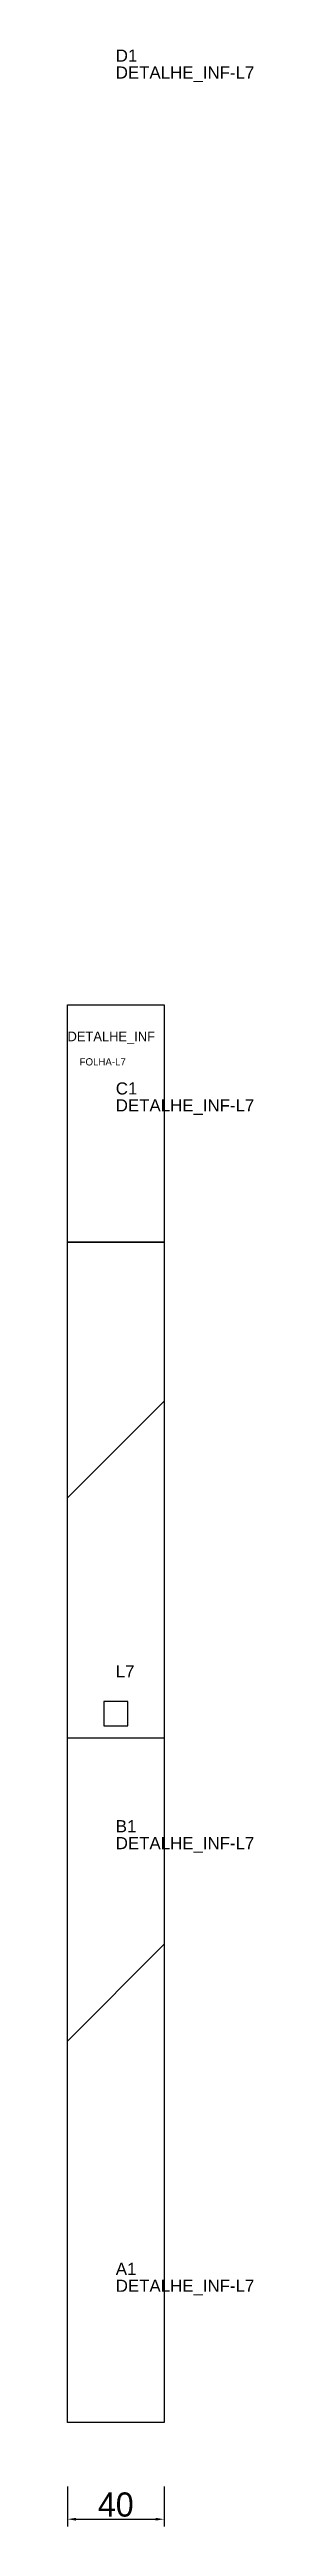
# Model space of a CAD drawing. Header units: metres. Extents: x 222 to 299, y -428 to 596.
import ezdxf

# ---------------------------------------------------------------- set-up
doc = ezdxf.new("R2010")
doc.units = ezdxf.units.M
for name, color, linetype in [('3', 3, 'CONTINUOUS'), ('AUX00', 7, 'CONTINUOUS'), ('COTA', 241, 'CONTINUOUS'), ('FOLHA', 255, 'CONTINUOUS'), ('Hachura', 251, 'CONTINUOUS'), ('NOMENCLATURA', 7, 'CONTINUOUS'), ('Nível', 160, 'CONTINUOUS'), ('Painéis', 200, 'CONTINUOUS'), ('Pilares', 5, 'CONTINUOUS'), ('SARR_2.2x7', 40, 'CONTINUOUS')]:
    doc.layers.add(name, color=color, linetype=linetype)
doc.styles.add('ARIAL', font='Arial.ttf')
doc.styles.add('STR_STANDARD', font='arial.ttf')
doc.dimstyles.new('EZ DXF', dxfattribs={"dimtxt": 10, "dimasz": 3.5, "dimexe": 3, "dimexo": 1.5, "dimgap": 1, "dimtad": 1, "dimdec": 1, "dimdsep": 46, "dimcen": 2.5, "dimazin": 3, "dimtfac": 1, "dimtmove": 0, "dimatfit": 3})

msp = doc.modelspace()

# ---------------------------------------------------------------- hatches: boundary and pattern name
at = {"layer": 'Hachura'}
h = msp.add_hatch(dxfattribs=at)
h.set_pattern_fill('ANSI31', scale=50)
h.paths.add_polyline_path([(222.2, 201.5), (262.2, 201.5), (262.2, -384.5), (222.2, -384.5)])
h = msp.add_hatch(dxfattribs=at)
h.set_pattern_fill('ANSI31', scale=50)
h.paths.add_polyline_path([(222.2, 201.5), (262.2, 201.5), (262.2, -384.5), (222.2, -384.5)])

# ---------------------------------------------------------------- linework, layer by layer
at = {"layer": '3'}
msp.add_lwpolyline([(222.2, 103.5), (262.2, 103.5)], close=True, dxfattribs=at)
msp.add_lwpolyline([(222.2, 103.5), (262.2, 103.5)], close=True, dxfattribs=at)
at = {"layer": 'Painéis', "color": 200}
for p, q in [((222.2, 201.5), (262.2, 201.5)), ((222.2, -384.5), (222.2, 201.5)), ((222.2, 201.5), (262.2, 201.5)), ((222.2, -384.5), (222.2, 201.5)), ((262.2, 201.5), (262.2, -384.5)), ((262.2, 201.5), (262.2, -384.5)), ((262.2, -384.5), (222.2, -384.5)), ((262.2, -384.5), (222.2, -384.5))]:
    msp.add_line(p, q, dxfattribs=at)
at = {"layer": 'Pilares'}
msp.add_lwpolyline([(237.2, -96.5), (247.2, -96.5), (247.2, -86.5), (237.2, -86.5)], close=True, dxfattribs=at)
msp.add_lwpolyline([(237.2, -96.5), (247.2, -96.5), (247.2, -86.5), (237.2, -86.5)], close=True, dxfattribs=at)
at = {"layer": 'SARR_2.2x7'}
msp.add_line((222.2, -101.5), (262.2, -101.5), dxfattribs=at)
msp.add_line((222.2, -101.5), (262.2, -101.5), dxfattribs=at)

# ---------------------------------------------------------------- texts
at = {"layer": '3', "style": 'STR_STANDARD'}
for s, p in [('D1', (242.2, 591.5)), ('D1', (242.2, 591.5)), ('C1', (242.2, 164.5)), ('C1', (242.2, 164.5)), ('B1', (242.2, -140.5)), ('B1', (242.2, -140.5)), ('A1', (242.2, -323.5)), ('A1', (242.2, -323.5))]:
    msp.add_text(s, height=5, dxfattribs=at).set_placement(p)
at = {"layer": 'AUX00', "style": 'STR_STANDARD'}
for p in [(242.2, 584.5), (242.2, 584.5), (242.2, 157.5), (242.2, 157.5), (242.2, -147.5), (242.2, -147.5), (242.2, -330.5), (242.2, -330.5)]:
    msp.add_text('DETALHE_INF-L7', height=5, dxfattribs=at).set_placement(p)
at = {"layer": 'FOLHA'}
msp.add_text('FOLHA-L7', height=3, dxfattribs=at).set_placement((227.2, 176.5))
msp.add_text('FOLHA-L7', height=3, dxfattribs=at).set_placement((227.2, 176.5))
at = {"layer": 'NOMENCLATURA', "insert": (242.2, -71.5), "char_height": 5, "attachment_point": 1, "style": 'ARIAL'}
msp.add_mtext('L7', dxfattribs=at)
msp.add_mtext('L7', dxfattribs=at)
at = {"layer": 'Nível'}
msp.add_text('DETALHE_INF', height=4, dxfattribs=at).set_placement((222.2, 186.5))
msp.add_text('DETALHE_INF', height=4, dxfattribs=at).set_placement((222.2, 186.5))

# ---------------------------------------------------------------- dimensions: what is measured, and where the dimension line sits
at = {"layer": 'COTA'}
msp.add_linear_dim(base=(222.2, -424.5), p1=(222.2, -409.5), p2=(262.2, -409.5), dimstyle='EZ DXF', dxfattribs=at).render()
msp.add_linear_dim(base=(222.2, -424.5), p1=(222.2, -409.5), p2=(262.2, -409.5), dimstyle='EZ DXF', dxfattribs=at).render()

doc.saveas('drawing.dxf')
